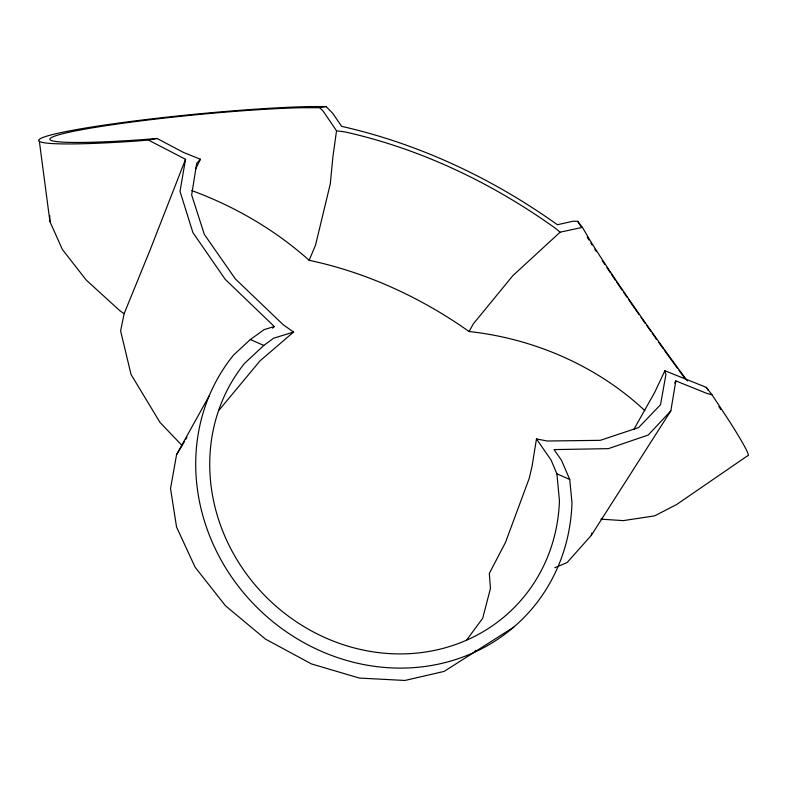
<?xml version="1.0" encoding="UTF-8"?>
<svg xmlns="http://www.w3.org/2000/svg" width="787" height="787" viewBox="0 0 787 787"><rect width="100%" height="100%" fill="white"/><g stroke="black" fill="none" stroke-linecap="round" stroke-linejoin="round"><path stroke-width="1.18" d="M195.579 169.018L200.459 159.249L183.696 152.53L156.997 138.463L141.935 139.683A146.008 10.133 -5.6 0 1 75.375 130.947A146.008 10.133 -5.6 0 1 301.874 107.73L319.788 107.73L323.28 111.292L336.531 130.819L332.921 156.682L330.294 183.912L315.508 245.219L309.134 260.3C366.585 272.43 421.242 297.673 469.091 331.524C533.783 338.528 597.274 365.985 644.848 410.647M600.914 519.145L623.284 520.63L654.646 515.859L676.643 504.506L747.65 455.732A151.34 7.063 54.5 0 0 727.985 419.068L712.028 394.808L706.254 387.352L664.887 370.726L665.93 374.455L660.509 404.744L638.621 427.557L600.304 440.327L547.231 441.015L536.468 438.93L532.051 466.298L529.189 478.447L505.47 542.45L489.317 573.457L490.449 588.45L482.697 618.248L466.671 640.018M554.746 567.752L567.132 562.548L591.332 535.317L670.819 410.893L675.826 380.898L706.756 393.372L712.028 394.808M687.376 380.967A140.627 6.562 54.5 0 1 590.476 241.068L582.419 227.364L577.747 221.324L573.182 221.206L557.422 224.738C492.632 178.521 419.422 143.923 341.656 126.363L332.763 113.367L326.054 106.54L309.389 106.56A157.134 10.91 -5.6 0 0 65.97 131.567A157.134 10.91 -5.6 0 0 137.44 140.971L148.458 140.076L185.535 159.289L180.007 191.369L192.923 232.618L225.19 279.306L274.309 326.536L272.538 328.14M209.253 395.704L176.583 454.601L170.523 488.579L176.563 527.074L195.146 567.27L225.495 605.783L265.406 639.064L311.445 663.923L359.393 678.069L404.892 680.46L444.124 671.4L513.773 627.111M185.535 159.289L150.396 249.233L124.12 313.708L120.608 330.884L131.045 374.494L160.086 422.55L182.122 445.54L176.583 454.601M591.332 535.317L591.863 532.956M664.887 370.726L654.843 392.093L633.771 429.604M469.091 331.524L473.341 323.841L512.829 275.686L560.118 232.185L582.419 227.364M674.616 383.033L675.826 380.898M182.122 445.54L184.552 441.359M185.762 439.274L186.981 437.188M474.227 652.325L475.663 650.337M219.002 410.224L259.985 360.889L293.59 332.035L283.241 324.775L235.333 278.903L204.335 234.418L191.654 194.989L196.72 163.293L200.459 159.249M670.819 410.893L648.272 435.004L608.39 448.649L554.038 449.593L561.446 460.208L569.739 479.45L571.982 502.706A195.933 179.426 43.9 0 1 321.509 651.37A195.933 179.426 43.9 0 1 233.552 355.065L250.335 339.531L264.157 329.605L274.309 326.536M293.59 332.035L273.571 338.243L263.802 345.434L244.521 363.407A182.122 166.755 43.9 0 0 326.713 638.375A182.122 166.755 43.9 0 0 559.439 500.699L556.911 473.833L551.077 460.051L536.468 438.93M148.458 140.076L156.997 138.463M319.788 107.73L326.054 106.54M336.531 130.819L344.637 131.842C420.848 148.802 492.347 183.076 555.652 228.456L560.118 232.185M191.762 190.582C234.693 206.322 274.997 229.804 309.134 260.3M250.335 339.531L263.802 345.434M556.911 473.833L569.739 479.45M124.12 313.708L119.968 310.826L86.186 279.995L62.37 249.469L49.935 221.619L39.35 141.257M706.254 387.352L708.241 390.372M718.856 406.505L720.853 409.525M577.747 221.324L580.737 226.4M49.738 215.5L49.935 221.619M684.857 378.35A151.34 7.063 54.5 0 1 678.965 370.333M677.489 368.316A151.34 7.063 54.5 0 1 664.858 350.913M663.441 348.946A151.34 7.063 54.5 0 1 658.503 342.06M656.407 339.128A151.34 7.063 54.5 0 1 652.207 333.226M650.8 331.248A151.34 7.063 54.5 0 1 646.589 325.297M645.192 323.319A151.34 7.063 54.5 0 1 641.021 317.387M638.965 314.446A151.34 7.063 54.5 0 1 635.581 309.606M634.863 308.573A151.34 7.063 54.5 0 1 628.439 299.296M627.023 297.25A151.34 7.063 54.5 0 1 623.53 292.164M622.143 290.147A151.34 7.063 54.5 0 1 616.772 282.267M615.395 280.231A151.34 7.063 54.5 0 1 611.794 274.899M610.378 272.784A151.34 7.063 54.5 0 1 606.895 267.58M604.869 264.53A151.34 7.063 54.5 0 1 602.242 260.556M596.231 251.368A151.34 7.063 54.5 0 1 594.834 249.223M592.139 245.023A151.34 7.063 54.5 0 1 590.84 242.996M588.971 240.045A151.34 7.063 54.5 0 1 587.2 237.212"/></g></svg>
